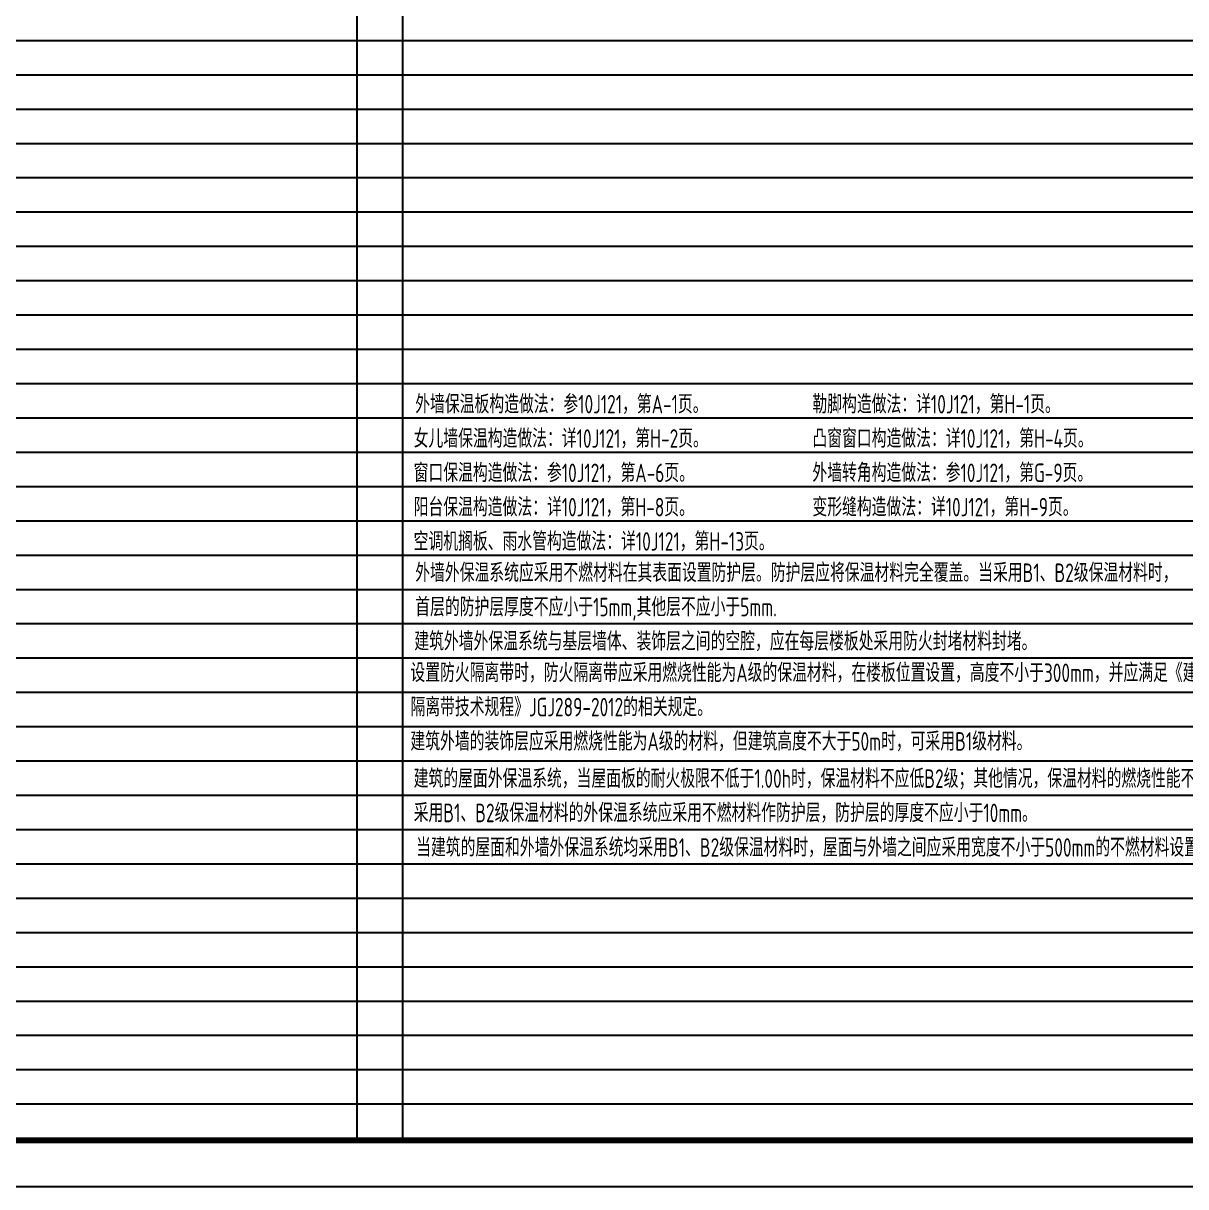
# Model space of a CAD drawing. Extents: x 1188826 to 1909461, y 608442 to 1651179.
# Drawn here: x 1323404 to 1348832, y 1391452 to 1416887 of the extents above; entities that cross this region are included whole.
import ezdxf

# ---------------------------------------------------------------- set-up
doc = ezdxf.new("R2010")
doc.units = 0
doc.header["$LTSCALE"] = 1000
doc.header["$MEASUREMENT"] = 0
for name, color, linetype in [('Defpoint', 7, 'Continuous'), ('DOOR_FIRE_TEXT', 7, 'Continuous'), ('PUB_TEXT', 4, 'Continuous'), ('图框', 140, 'Continuous')]:
    doc.layers.add(name, color=color, linetype=linetype)
doc.styles.add('文字说明', font='GBENOR', dxfattribs={"width": 0.8, "bigfont": 'HZTXT'})

msp = doc.modelspace()

# ---------------------------------------------------------------- linework, layer by layer
at = {"layer": 'Defpoint', "color": 252}
for p, q in [((1330697, 1448012), (1330697, 1392512)), ((1331697, 1448012), (1331697, 1392512)), ((1281467, 1416512), (1355072, 1416512)), ((1281467, 1415762), (1355072, 1415762)), ((1281467, 1415012), (1355072, 1415012)), ((1281467, 1414262), (1355072, 1414262)), ((1281467, 1413512), (1355072, 1413512)), ((1281467, 1412762), (1355072, 1412762)), ((1281467, 1412012), (1355072, 1412012)), ((1281467, 1411262), (1355072, 1411262)), ((1281467, 1410512), (1355072, 1410512)), ((1281467, 1409762), (1355072, 1409762)), ((1281467, 1409012), (1355072, 1409012)), ((1281467, 1408262), (1355072, 1408262)), ((1281467, 1407512), (1355072, 1407512)), ((1281467, 1406762), (1355072, 1406762)), ((1281467, 1406012), (1355072, 1406012)), ((1281467, 1405262), (1355072, 1405262)), ((1281467, 1404512), (1355072, 1404512)), ((1281467, 1403762), (1355072, 1403762)), ((1281467, 1403012), (1355072, 1403012)), ((1281467, 1402262), (1355072, 1402262)), ((1281467, 1401512), (1355072, 1401512)), ((1281467, 1400762), (1355072, 1400762)), ((1281467, 1400012), (1355072, 1400012)), ((1281467, 1399262), (1355072, 1399262)), ((1281467, 1398512), (1355072, 1398512)), ((1281467, 1397762), (1355072, 1397762)), ((1281467, 1397012), (1355072, 1397012)), ((1281467, 1396262), (1355072, 1396262)), ((1281467, 1395512), (1355072, 1395512)), ((1281467, 1394762), (1355072, 1394762)), ((1281467, 1394012), (1355072, 1394012)), ((1281467, 1393262), (1355072, 1393262)), ((1281467, 1392512), (1355072, 1392512))]:
    msp.add_line(p, q, dxfattribs=at)
at = {"layer": '图框'}
msp.add_lwpolyline([(1278967, 1450852), (1363067, 1450852), (1363067, 1391452), (1278967, 1391452)], close=True, dxfattribs=at)
at = {"layer": '图框', "const_width": 100}
msp.add_lwpolyline([(1362067, 1392452), (1362067, 1449852), (1281467, 1449852), (1281467, 1392452)], close=True, dxfattribs=at)

# ---------------------------------------------------------------- texts
at = {"layer": 'DOOR_FIRE_TEXT', "color": 2, "style": '文字说明', "width": 0.8}
for s, p in [('外墙外保温系统应采用不燃材料在其表面设置防护层。防护层应将保温材料完全覆盖。当采用B1、B2级保温材料时，', (1331979, 1404672)), ('首层的防护层厚度不应小于15mm,其他层不应小于5mm.', (1331979, 1403922)), ('建筑外墙外保温系统与基层墙体、装饰层之间的空腔，应在每层楼板处采用防火封堵材料封堵。', (1331958, 1403172)), ('设置防火隔离带时，防火隔离带应采用燃烧性能为A级的保温材料，在楼板位置设置，高度不小于300mm，并应满足《建筑外墙外保温防火', (1331873, 1402485)), ('隔离带技术规程》JGJ289-2012的相关规定。', (1331873, 1401735)), ('建筑外墙的装饰层应采用燃烧性能为A级的材料，但建筑高度不大于50m时，可采用B1级材料。', (1331873, 1400985)), ('建筑的屋面外保温系统，当屋面板的耐火极限不低于1.00h时，保温材料不应低B2级；其他情况，保温材料的燃烧性能不应低于B1级。', (1331944, 1400172)), ('采用B1、B2级保温材料的外保温系统应采用不燃材料作防护层，防护层的厚度不应小于10mm。', (1331944, 1399422)), ('当建筑的屋面和外墙外保温系统均采用B1、B2级保温材料时，屋面与外墙之间应采用宽度不小于500mm的不燃材料设置防火隔离带进行分隔。', (1331998, 1398667))]:
    msp.add_text(s, height=405, dxfattribs=at).set_placement(p)
at = {"layer": 'PUB_TEXT', "color": 3, "style": '文字说明', "width": 0.8}
for s, p in [('外墙保温板构造做法：参10J121，第A-1页。', (1331979, 1408357)), ('勒脚构造做法：详10J121，第H-1页。', (1340666, 1408357)), ('女儿墙保温构造做法：详10J121，第H-2页。', (1331944, 1407606)), ('凸窗窗口构造做法：详10J121，第H-4页。', (1340666, 1407607)), ('窗口保温构造做法：参10J121，第A-6页。', (1331944, 1406856)), ('外墙转角构造做法：参10J121，第G-9页。', (1340666, 1406857)), ('阳台保温构造做法：详10J121，第H-8页。', (1331944, 1406106)), ('变形缝构造做法：详10J121，第H-9页。', (1340666, 1406107)), ('空调机搁板、雨水管构造做法：详10J121，第H-13页。', (1331944, 1405356))]:
    msp.add_text(s, height=405, dxfattribs=at).set_placement(p)

doc.saveas('drawing.dxf')
